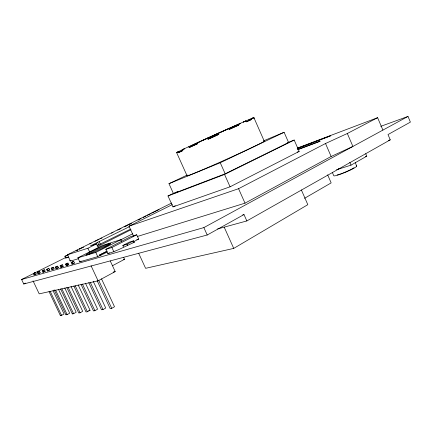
<?xml version="1.0" encoding="UTF-8"?>
<svg xmlns="http://www.w3.org/2000/svg" width="432" height="432" viewBox="0 0 432 432"><rect width="100%" height="100%" fill="white"/><g stroke="black" fill="none" stroke-linecap="round" stroke-linejoin="round"><path stroke-width="0.65" d="M254.237 118.406L253.811 117.715L252.936 118.109M143.262 217.512L146.038 215.968M245.878 120.884L243.286 122.126L251.186 118.611L251.575 119.48L246.267 121.765L245.878 120.884L238.232 124.238L238.626 125.129L229.187 129.335L228.787 128.439L218.268 133.164L197.429 142.652L197.829 143.548L189.167 147.544L188.773 146.659L198.369 142.268L197.429 142.652M125.842 226.206L126.43 225.86M218.268 133.164L218.803 134.363L213.748 136.723L208.062 139.234L207.527 138.035M138.656 253.228L145.606 268.321L233.739 248.395L307.827 204.671L301.369 189.945M304.533 198.315L331.155 182.898L327.661 174.863M97.178 280.697L110.176 308.567L111.748 308.345L114.507 306.752L101.509 278.845M88.792 282.604L101.504 309.787L103 309.577L105.727 308.016L93.296 281.399M336.501 169.765L351.027 165.143L366.763 156.173L365.715 153.733M81.038 284.364L93.474 310.916L94.905 310.711L97.594 309.182L85.439 283.203M217.582 228.949L246.834 220.941L390.247 139.838L388.001 134.563L410.4 122.116L407.997 116.435L380.749 126.338M73.84 286.006L86.022 311.958L87.399 311.769L90.05 310.268L78.149 284.882M66.836 287.604L78.764 312.979L80.082 312.795L82.701 311.321L71.053 286.519M124.13 226.908L130.572 223.722M60.62 289.024L72.333 313.886L73.364 313.308M72.333 313.886L73.602 313.708L76.189 312.255L64.762 287.971M54.162 289.829L65.934 314.782L66.955 314.215M65.934 314.782L67.154 314.609L69.709 313.189L58.509 289.424M49.059 291.632L60.367 315.565L61.376 315.004M60.367 315.565L61.549 315.398L64.071 313.994L53.044 290.633M66.172 257.278L21.6 279.488L23.738 283.997L207.203 235.003L243.988 214.564L246.834 220.941M187.094 175.824L176.607 152.561L184.486 148.781L182.18 149.758L182.569 150.633L178.448 152.615L178.06 151.762M21.6 279.488L203.861 227.599L407.997 116.435M137.414 236.471L245.009 203.159L331.139 156.476L352.901 146.437L347.328 133.499L377.611 117.698L382.903 130.102M33.043 280.859L39.199 293.857L98.086 280.827L115.193 271.593L110.263 260.955M112.374 265.766L124.562 259.281L123.752 257.521M133.466 241.769L138.672 239.074L136.706 234.792L130.421 236.768L105.824 249.34L107.822 253.654C117.094 251.019 125.485 246.159 134.271 242.298L133.601 240.84L129.335 242.131L122.834 245.484L123.503 246.937M133.645 236.282L129.006 226.195L238.567 188.703L325.517 143.51L347.328 133.499M107.822 253.654L109.49 252.796M122.834 245.484L127.057 244.226L133.601 240.84M107.152 252.04L100.732 255.344L99.641 255.658L99.382 255.101L107.179 251.095M99.382 255.101L106.893 251.483M121.786 241.369L120.976 239.614L102.303 245.489L77.879 257.823L79.747 261.819L97.745 256.635L99.641 255.658M173.443 193.325L168.005 195.971L172.962 206.896L230.078 186.802L299.165 151.421L294.197 140.049L287.977 142.506M105.824 249.34L111.883 247.514L136.706 234.792M319.189 141.626L320.188 141.113L297.767 149.537M330.329 135.918L297.367 148.5M79.747 261.819L81.157 261.101M181.202 150.584L181.505 150.417L181.229 150.525M71.944 264.087L74.434 263.002L73.705 261.436L72.884 261.679L71.21 262.526L71.944 264.087L74.434 263.002M77.879 257.823L95.785 252.428L120.976 239.614M120.188 240.122L132.797 233.701M251.181 119.043L253.811 117.715M65.529 264.163L67.975 263.093L68.693 264.627L67.036 265.469L66.247 265.696L65.529 264.163L67.975 263.093M60.804 267.376L63.212 266.323L62.5 264.811L61.733 265.037L60.097 265.864L60.804 267.376L63.212 266.323M71.21 262.526L73.705 261.436M66.247 265.696L68.693 264.627M94.964 241.348L97.254 240.203M55.307 267.192L57.672 266.161L58.374 267.646L56.749 268.466L56.003 268.682L55.307 267.192L57.672 266.161M97.87 246.413L130.972 229.743M51.894 269.725L54.216 268.704L53.53 267.241L51.203 268.256L51.894 269.725L53.492 268.915M23.738 283.997L25.537 283.09M60.097 265.864L62.5 264.811M56.003 268.682L58.374 267.646M46.645 269.482L48.929 268.483L49.61 269.924L48.022 270.724L47.326 270.923L46.645 269.482L48.929 268.483M172.962 206.896L175.279 205.735M42.898 272.214L45.149 271.231L44.474 269.806L43.794 270.011L42.228 270.794L42.898 272.214L45.149 271.231M51.203 268.256L53.53 267.241M96.979 245.689L130.469 229.149M47.326 270.923L49.61 269.924M68.11 254.907L64.892 256.295L65.713 258.044L67.246 257.283M37.303 272.349L39.523 271.377L40.181 272.776L38.626 273.559L37.967 273.748L37.303 272.349L39.523 271.377M129.406 226.687L90.418 245.878L96.682 243.848L98.415 247.585M34.02 274.936L36.207 273.974L35.554 272.592L34.906 272.781L33.367 273.548L34.02 274.936L36.207 273.974M42.228 270.794L44.474 269.806M78.791 258.606L70.416 261.101L67.451 254.777L87.907 248.238L96.682 243.848M37.967 273.748L40.181 272.776M33.367 273.548L35.554 272.592M129.006 226.195L172.352 204.579M67.451 254.777L171.785 202.981M77.447 250.058L76.048 250.754L77.836 250.177M80.903 248.341L79.331 249.124L81.157 248.405M89.743 243.95L91.217 243.221M111.391 233.199L113.103 232.351M117.661 230.083L121.073 228.566M151.659 213.197L159.025 209.536M228.787 128.439L228.166 128.763L238.232 124.238M187.142 175.09L168.977 183.681L173.448 193.558L225.191 173.804L288.598 142.528L284.11 132.289L263.644 140.81M168.005 195.971L224.548 174.425L294.197 140.049M249.394 119.605L248.886 119.853L249.41 119.669M173.448 193.558L177.66 191.506M147.382 215.303L148.613 214.715M168.977 183.681L220.255 162.74L284.11 132.289M97.724 239.976L99.155 239.296M182.18 149.758L188.773 146.659M238.626 125.129L229.37 129.325M149.191 214.445L150.347 213.905M197.537 143.764L189.167 147.544M182.979 150.557L178.448 152.615M130.097 224.078L131.609 223.382M210.173 137.268L212.738 136.091M251.278 118.724L253.859 117.547L264.298 141.259M251.575 119.48L248.054 121.084M178.897 151.664L177.79 152.172L180.203 151.168M208.062 139.234L218.803 134.363M216.097 134.568L218.354 133.547M176.607 152.561L178.924 151.524M251.273 118.854L252.499 118.303M246.337 121.856L247.601 121.289M100.575 238.642L101.957 238.027M251.186 118.611L253.859 117.547M286.097 143.516L288.598 142.528M81.427 248.081L83.743 247.174M297.189 148.144L377.611 117.698M297.335 148.387L330.534 135.837M297.567 149.747L319.388 141.55M297.286 152.123L299.165 151.421M141.032 218.651L138.073 219.942L139.315 219.51M388.33 140.486L390.247 139.838M365.494 156.584L366.763 156.173M64.892 256.295L68.008 255.307M65.713 258.044L68.834 257.072M136.777 239.647L138.672 239.074M70.843 260.474L69.763 260.798L70.951 260.717M133.051 242.66L134.271 242.298M242.698 214.936L243.988 214.564M123.26 259.621L124.562 259.281M113.238 272.052L115.193 271.593M88.668 310.462L90.05 310.268M34.009 273.359L34.668 274.747M47.342 269.276L48.022 270.724M55.615 290.137L67.154 314.609M42.908 270.594L43.578 272.014M50.204 291.379L61.549 315.398M37.967 272.155L38.626 273.559M66.317 263.93L67.036 265.469M75.173 285.709L87.399 311.769M60.858 265.637L61.571 267.154M68.11 287.323L80.082 312.795M56.047 266.976L56.749 268.466M61.852 288.754L73.602 313.708M51.921 268.045L52.618 269.514M90.245 282.28L103 309.577M82.426 284.056L94.905 310.711M72.031 262.283L72.76 263.849M67.181 263.326L67.9 264.859M95.785 252.428L97.745 256.635M87.907 248.238L89.613 251.905M98.696 280.363L111.748 308.345M91.076 265.799L98.086 280.827M111.883 247.514L113.913 251.899M99.22 241.763L100.386 244.274M97.61 242.287L98.771 244.787M100.467 254.783L100.732 255.344M127.057 244.226L127.732 245.689M203.861 227.599L207.203 235.003M224.257 227.291L233.739 248.395M238.567 188.703L245.009 203.159M220.255 162.74L225.191 173.804M224.548 174.425L230.078 186.802M325.517 143.51L331.139 156.476M332.267 172.271L333.742 175.667A12.452 1.361 -22.9 0 0 346.918 171.644A12.452 1.361 -22.9 0 0 356.216 165.888M355.228 162.632L356.708 166.061M349.812 162.335L351.027 165.143M340.087 168.318A12.463 1.264 -23 0 1 338.364 168.966M354.024 167.746A10.535 1.15 -22.9 0 1 351.259 169.349M350.746 169.609A10.535 1.15 -22.9 0 1 348.451 170.716M347.96 170.937A10.535 1.15 -22.9 0 1 343.364 172.881M342.738 173.124A10.535 1.15 -22.9 0 1 340.929 173.788M340.362 173.988A10.535 1.15 -22.9 0 1 337.117 174.949M87.512 254.734A13.581 0.95 -24.9 0 1 98.971 248.837A13.581 0.95 -24.9 0 1 110.106 244.345M264.087 141.043A42.455 1.08 -24.2 0 1 224.289 160.277A42.455 1.08 -24.2 0 1 188.104 175.068M189.977 146.437A29.327 0.351 -24.3 0 1 206.604 138.64M207.225 138.359A29.327 0.351 -24.3 0 1 240.775 123.395M193.136 144.979A26.546 0.313 -24.3 0 1 201.026 141.253M202.198 140.713A26.546 0.313 -24.3 0 1 223.792 130.896M224.408 130.621A26.546 0.313 -24.3 0 1 239.522 124.027M90.796 253.487A13.581 0.929 -24.9 0 0 110.538 243.697A13.581 0.929 -24.9 0 0 93.636 250.414A13.581 0.929 -24.9 0 0 90.796 253.487"/></g></svg>
